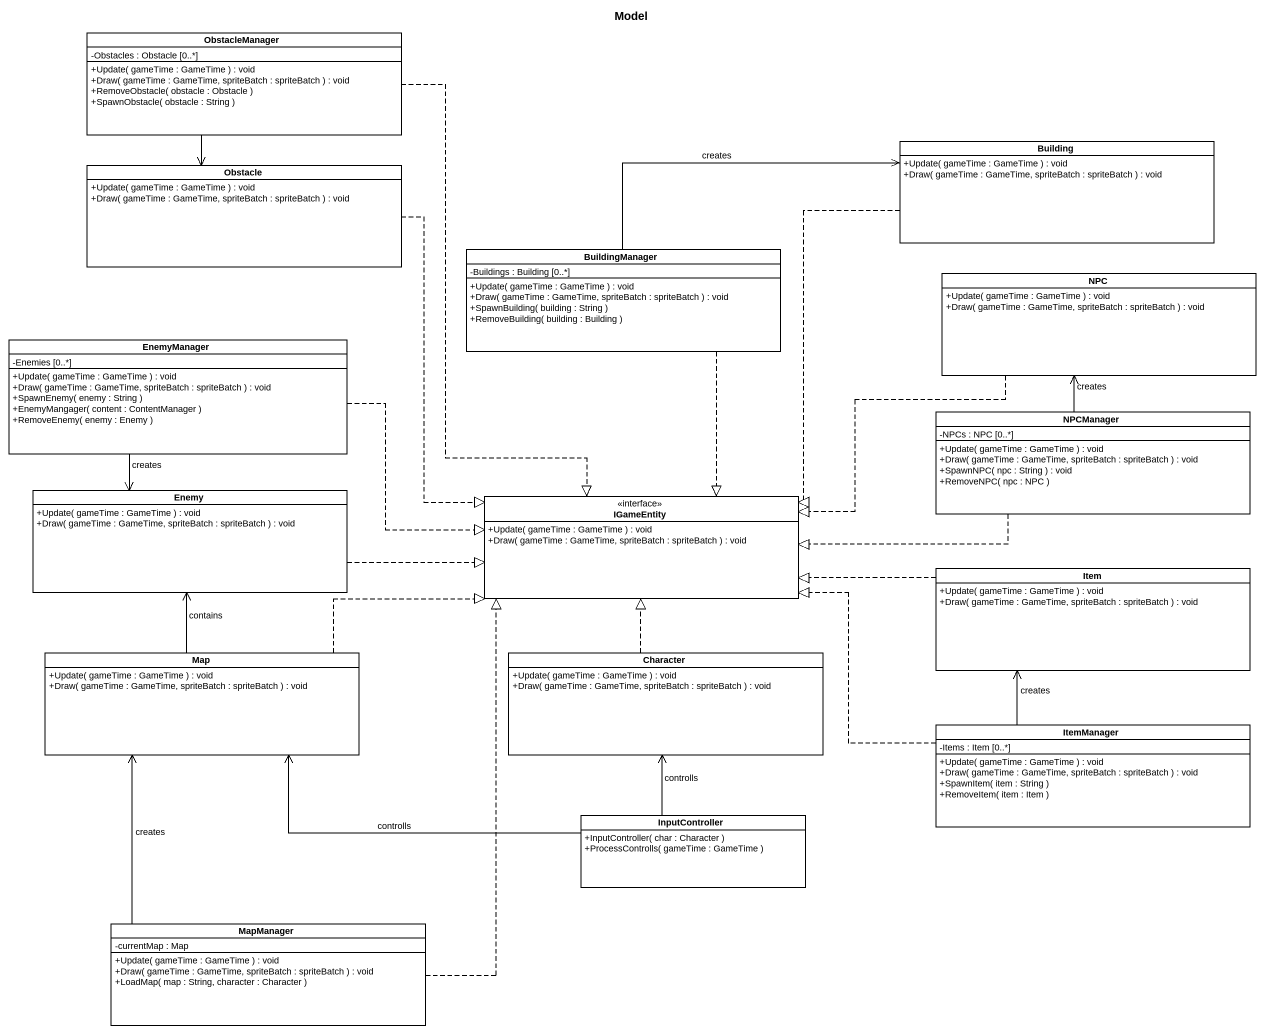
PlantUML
@startuml
title Model
hide circle
hide empty members
skinparam classAttributeIconSize 0
class ObstacleManager {
  -Obstacles : Obstacle [0..*]
  +Update( gameTime : GameTime ) : void
  +Draw( gameTime : GameTime, spriteBatch : spriteBatch ) : void
  +RemoveObstacle( obstacle : Obstacle )
  +SpawnObstacle( obstacle : String )
}
class Building {
  +Update( gameTime : GameTime ) : void
  +Draw( gameTime : GameTime, spriteBatch : spriteBatch ) : void
}
class Obstacle {
  +Update( gameTime : GameTime ) : void
  +Draw( gameTime : GameTime, spriteBatch : spriteBatch ) : void
}
class BuildingManager {
  -Buildings : Building [0..*]
  +Update( gameTime : GameTime ) : void
  +Draw( gameTime : GameTime, spriteBatch : spriteBatch ) : void
  +SpawnBuilding( building : String )
  +RemoveBuilding( building : Building )
}
class NPC {
  +Update( gameTime : GameTime ) : void
  +Draw( gameTime : GameTime, spriteBatch : spriteBatch ) : void
}
class EnemyManager {
  -Enemies [0..*]
  +Update( gameTime : GameTime ) : void
  +Draw( gameTime : GameTime, spriteBatch : spriteBatch ) : void
  +SpawnEnemy( enemy : String )
  +EnemyMangager( content : ContentManager )
  +RemoveEnemy( enemy : Enemy )
}
class NPCManager {
  -NPCs : NPC [0..*]
  +Update( gameTime : GameTime ) : void
  +Draw( gameTime : GameTime, spriteBatch : spriteBatch ) : void
  +SpawnNPC( npc : String ) : void
  +RemoveNPC( npc : NPC )
}
class Enemy {
  +Update( gameTime : GameTime ) : void
  +Draw( gameTime : GameTime, spriteBatch : spriteBatch ) : void
}
interface IGameEntity {
  +Update( gameTime : GameTime ) : void
  +Draw( gameTime : GameTime, spriteBatch : spriteBatch ) : void
}
class Item {
  +Update( gameTime : GameTime ) : void
  +Draw( gameTime : GameTime, spriteBatch : spriteBatch ) : void
}
class "Map" as Map_ {
  +Update( gameTime : GameTime ) : void
  +Draw( gameTime : GameTime, spriteBatch : spriteBatch ) : void
}
class Character {
  +Update( gameTime : GameTime ) : void
  +Draw( gameTime : GameTime, spriteBatch : spriteBatch ) : void
}
class ItemManager {
  -Items : Item [0..*]
  +Update( gameTime : GameTime ) : void
  +Draw( gameTime : GameTime, spriteBatch : spriteBatch ) : void
  +SpawnItem( item : String )
  +RemoveItem( item : Item )
}
class InputController {
  +InputController( char : Character )
  +ProcessControlls( gameTime : GameTime )
}
class MapManager {
  -currentMap : Map
  +Update( gameTime : GameTime ) : void
  +Draw( gameTime : GameTime, spriteBatch : spriteBatch ) : void
  +LoadMap( map : String, character : Character )
}
ObstacleManager --> Obstacle
ObstacleManager ..|> IGameEntity
Building ..|> IGameEntity
Obstacle ..|> IGameEntity
BuildingManager -right-> Building : creates
BuildingManager ..|> IGameEntity
NPC .left.|> IGameEntity
EnemyManager --> Enemy : creates
EnemyManager .right.|> IGameEntity
NPCManager -up-> NPC : creates
NPCManager .left.|> IGameEntity
Enemy .right.|> IGameEntity
Item .left.|> IGameEntity
Map_ -up-> Enemy : contains
Map_ .right.|> IGameEntity
Character .up.|> IGameEntity
ItemManager .left.|> IGameEntity
ItemManager -up-> Item : creates
InputController -left-> Map_ : controlls
InputController -up-> Character : controlls
MapManager .up.|> IGameEntity
MapManager -up-> Map_ : creates
@enduml
